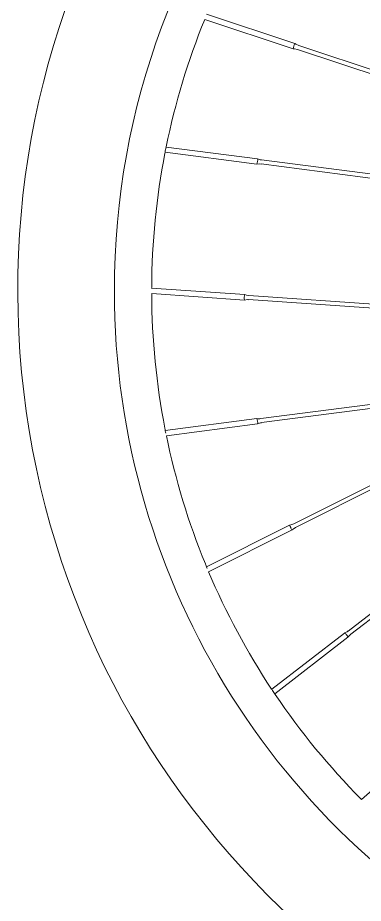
# Model space of a CAD drawing. Header units: inches. Extents: x -27 to 495, y -3 to 144.
# Drawn here: x -23.75 to -18.63, y 92.16 to 105.29 of the extents above; entities that cross this region are included whole.
import ezdxf

# ---------------------------------------------------------------- set-up
doc = ezdxf.new("R2010")
doc.units = ezdxf.units.IN
doc.layers.add('ZANO_R', color=7, linetype='Continuous', lineweight=0)

msp = doc.modelspace()

# ---------------------------------------------------------------- linework, layer by layer
at = {"layer": 'ZANO_R'}
for p, q in [((-20.97905, 105.26296), (-19.66713, 104.82775)), ((-19.64194, 104.90368), (-20.95005, 105.33762)), ((-12.97148, 102.68031), (-19.58597, 104.87457)), ((-19.60486, 104.81763), (-12.99037, 102.62336)), ((-21.56581, 103.29242), (-20.20738, 103.11751)), ((-20.19717, 103.19686), (-21.55015, 103.37106)), ((-13.19225, 102.28487), (-20.13708, 103.17904)), ((-20.14474, 103.11953), (-13.19991, 102.22536)), ((-20.38637, 101.18367), (-21.7647, 101.27836)), ((-21.76469, 101.19818), (-20.39185, 101.10385)), ((-20.32896, 101.10956), (-13.91699, 100.66902)), ((-13.81157, 100.72192), (-20.32485, 101.16942)), ((-13.43222, 100.91228), (-19.66095, 97.78671)), ((-19.63404, 97.73308), (-13.40531, 100.85865)), ((-13.30871, 100.47655), (-18.85172, 96.19809)), ((-18.81506, 96.15059), (-13.27205, 100.42905)), ((-15.29162, 99.97924), (-20.14641, 99.34578)), ((-20.13864, 99.28629), (-15.45457, 99.89747)), ((-20.20891, 99.34771), (-21.56362, 99.17095)), ((-21.54651, 99.09251), (-20.19856, 99.26839)), ((-19.72111, 97.76771), (-20.95294, 97.14957)), ((-20.92063, 97.07628), (-19.68523, 97.6962)), ((-18.90681, 96.1682), (-19.98669, 95.33467)), ((-19.94259, 95.26766), (-18.85793, 96.10487)), ((-17.61705, 94.61087), (-18.65878, 93.70309))]:
    msp.add_line(p, q, dxfattribs=at)
at = {"layer": 'ZANO_R', "flags": 128}
for points in [[(-19.58583, 104.87482), (-19.62895, 104.89481), (-19.64117, 104.90453)], [(-19.66682, 104.82642), (-19.64705, 104.82669), (-19.60491, 104.8172)], [(-21.5684, 103.27806), (-21.5681, 103.28031), (-21.56704, 103.28801), (-21.56519, 103.30013), (-21.56259, 103.31529), (-21.55941, 103.33172), (-21.55599, 103.34755), (-21.55277, 103.36104), (-21.5503, 103.37074), (-21.54903, 103.37555), (-21.54909, 103.37531)], [(-20.13693, 103.18041), (-20.15705, 103.18267), (-20.19665, 103.19721)], [(-20.20691, 103.11651), (-20.17306, 103.12111), (-20.14486, 103.11819)], [(-21.76489, 101.27838), (-21.76486, 101.27902), (-21.76439, 101.28723), (-21.7642, 101.29013), (-21.7642, 101.29009)], [(-21.76424, 101.19073), (-21.76422, 101.1904), (-21.7645, 101.19489), (-21.76468, 101.19818)], [(-20.39173, 101.10378), (-20.34622, 101.10999), (-20.32914, 101.10807)], [(-20.32466, 101.17085), (-20.35984, 101.17498), (-20.38576, 101.18478)], [(-19.66103, 97.78698), (-19.70565, 97.77063), (-19.72116, 97.76886)], [(-19.68407, 97.69549), (-19.67028, 97.70966), (-19.63378, 97.73274)], [(-20.94117, 97.12228), (-20.94709, 97.1356), (-20.95356, 97.15105), (-20.95946, 97.16605), (-20.96422, 97.17892), (-20.96748, 97.18815), (-20.969, 97.19261), (-20.9689, 97.19232)], [(-18.85259, 96.19916), (-18.86841, 96.18654), (-18.90669, 96.16881)], [(-18.85688, 96.1045), (-18.8362, 96.13168), (-18.8142, 96.14956)], [(-19.93381, 95.25598), (-19.93526, 95.25786), (-19.93999, 95.26411), (-19.94728, 95.27404), (-19.95618, 95.28662), (-19.96555, 95.30049), (-19.9743, 95.31409), (-19.98155, 95.32587), (-19.98662, 95.33443), (-19.98908, 95.33867), (-19.98895, 95.33844)], [(-18.65813, 93.70237), (-18.6624, 93.70711), (-18.66612, 93.71132), (-18.66614, 93.71134)]]:
    msp.add_lwpolyline(points, dxfattribs=at)
at = {"layer": 'ZANO_R'}
for centre, radius, start, end in [((-11.06765, 101.24013), 12.68111, 19.469579, 264.472875), ((-11.06765, 101.24013), 11.25, 19.821861, 180), ((-11.06765, 101.24013), 10.69667, 157.908804, 168.485611), ((-19.55221, 104.81953), 0.11514, 155.85498, 175.911517), ((-19.56913, 104.85161), 0.08942, 144.422829, 170.331766), ((-11.06765, 101.24013), 11.25, 180, 13.589659), ((-11.06765, 101.24013), 10.69667, 169.016739, 179.732468), ((-20.27276, 103.17616), 0.07838, 345.469719, 15.314709), ((-20.27527, 103.15669), 0.07838, 330.012863, 359.856222), ((-11.06765, 101.24013), 10.69667, 180.264568, 190.983612), ((-20.18875, 101.12996), 0.20473, 164.795613, 187.324192), ((-20.28972, 99.29683), 0.0955, 342.671504, 32.196421), ((-20.17576, 99.46058), 0.11737, 253.923042, 284.366519), ((-20.1388, 99.17125), 0.11373, 89.87289, 121.415037), ((-20.84169, 99.29645), 0.7328, 187.399278, 193.226477), ((-11.06765, 101.24013), 10.69667, 191.582267, 202.23574), ((-19.63285, 97.78235), 0.08937, 189.417279, 215.339525), ((-19.59827, 97.77158), 0.11501, 200.842706, 220.922358), ((-11.06765, 101.24013), 10.69667, 202.908804, 213.485837), ((-18.94563, 96.1001), 0.07839, 30.471093, 60.313204), ((-18.93362, 96.08458), 0.07837, 15.010004, 44.859842), ((-11.06765, 101.24013), 10.69667, 214.01723, 224.735851)]:
    msp.add_arc(centre, radius, start, end, dxfattribs=at)

doc.saveas('drawing.dxf')
